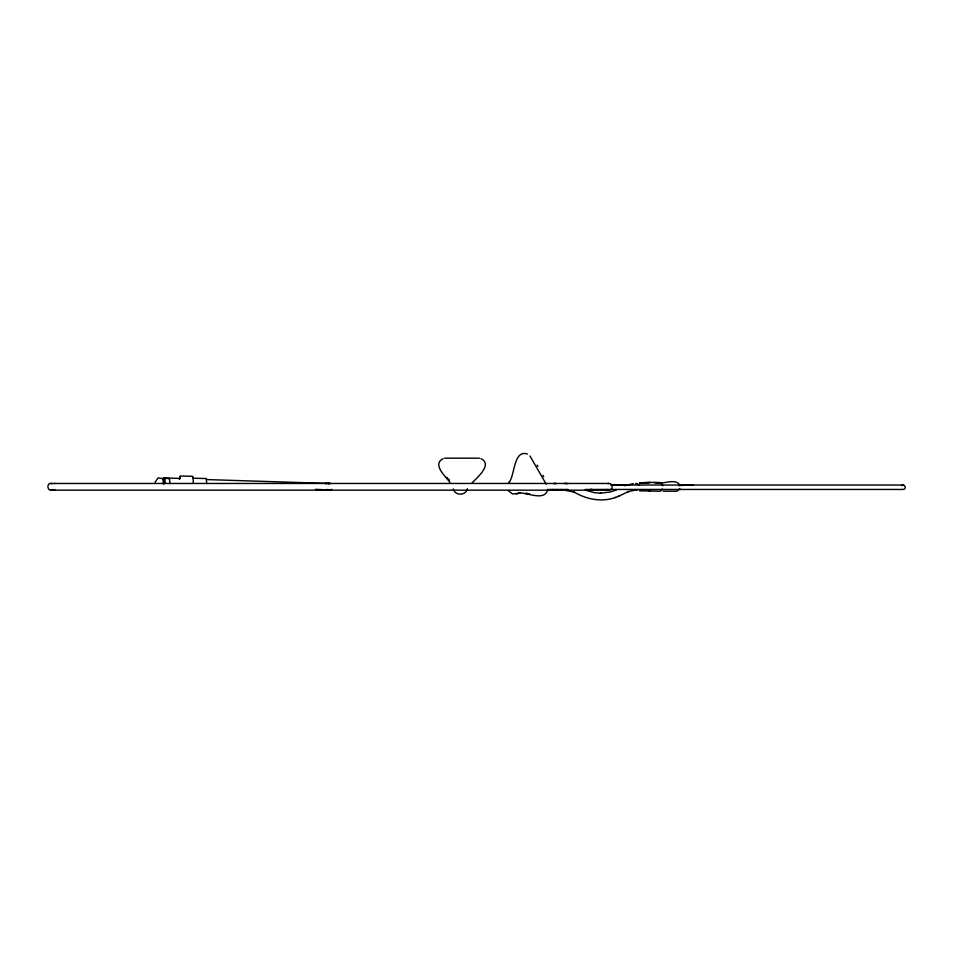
<?xml version="1.0" encoding="UTF-8"?>
<svg xmlns="http://www.w3.org/2000/svg" width="953" height="953" viewBox="0 0 953 953"><rect width="100%" height="100%" fill="white"/><g stroke="black" fill="none" stroke-linecap="round" stroke-linejoin="round"><path stroke-width="1.43" d="M206.753 483.552L206.277 479.562L330.882 483.516M547.82 489.258C544.89 502.04 527.164 492.117 518.682 493.023L520.421 493.142L512.607 493.999L508.247 490.652M163.976 483.481L163.678 478.358L163.225 478.93M164.214 483.481L163.916 478.358L163.475 478.942M165.179 483.505L164.893 478.382L164.44 478.954M169.837 483.624L169.539 478.501L164.738 478.335M163.344 483.981L163.034 478.716L158.186 477.882L155.089 482.23M179.319 479.097L180.129 476.012L192.661 476.309L193.352 477.81M169.098 479.073L169.396 478.442M179.486 478.227L179.891 477.382M179.903 477.656L179.533 479.097L179.891 478.394L170.373 478.168M453.366 488.984C454.891 495.894 465.719 495.894 467.244 488.984M679.608 489.02L676.833 491.212L663.133 491.212M466.529 490.724L467.482 489.294M509.39 481.98L508.247 483.469C515.192 477.143 512.94 449.054 527.486 454.045M472.009 483.016C476.619 477.977 493.07 464.587 481.027 458.667M678.846 485.673L680.418 485.029L681.979 485.673M690.365 485.446L691.938 484.803L693.51 485.446M901.538 485.673C904.552 482.837 907.268 489.33 903.122 489.449L585.237 489.449M330.62 489.866L331.751 489.294M53.142 489.461C47.316 493.451 45.53 481.515 52.284 483.671M556.707 489.52L555.075 490.164M618.461 496.334L628.551 491.498L627.956 491.724L634.245 490.295M443.085 458.667C431.888 464.492 445.599 476.417 449.911 482.278M516.335 493.999L518.063 493.285M624.846 485.744L633.269 483.612M565.081 490.164L564.414 490.152L574.516 492.177L573.944 491.951C586.321 499.396 601.772 502.505 615.65 497.395M616.531 489.902L610.206 491.998L600.354 493.189L600.974 493.189L594.362 492.665L585.833 490.295M615.066 497.609L619.033 496.12M328.297 483.552L329.655 483.421L325.402 483.469L326.248 483.457M330.143 489.997L328.892 490.128M330.989 489.747L325.509 490.164L326.355 490.152M553.443 483.671L554.301 483.457M607.68 483.671L608.538 483.457L50.533 483.469M591.873 489.377L590.729 489.377M680.99 489.377L679.846 489.377M650.434 482.432L640.285 482.79L649.612 482.575A4.372 3.204 -90 0 1 650.434 482.432L659.559 482.468A4.372 3.204 -90 0 1 662.657 485.708M639.499 482.79L649.612 482.575M54.345 483.469L55.203 483.457M54.44 490.164L55.31 490.152M639.57 483.469L640.213 483.469M444.598 458.179L479.526 458.179M654.008 482.432C660.536 485.887 676.487 476.762 679.918 485.708M611.123 484.803L627.801 484.803M679.036 484.803L691.938 484.803M610.921 485.029L903.122 485.029M548.714 489.449L567.869 489.449M50.64 490.164L609.312 490.164C613.887 489.735 612.6 482.48 608.205 483.457M639.523 490.843L659.559 491.212A4.372 3.204 -90 0 0 662.335 489.02M554.563 483.457L555.706 483.469M608.085 490.152L608.991 490.164M554.729 490.152L555.599 490.164M554.455 490.152L555.337 490.164M565.2 483.469L564.533 483.457L568.036 483.612M565.963 483.493L566.606 483.505M192.637 478.215L206.277 478.537M164.738 478.037L169.396 478.144M315.431 489.342L329.261 490.009L327.629 489.365M555.182 483.469L556.028 483.707M554.193 490.152L552.585 489.461M608.431 490.152L606.823 489.461M537.147 465.135L537.933 466.386M529.939 455.939L546.224 484.16M543.043 475.344L543.698 476.655M650.434 491.176A4.372 3.204 -90 0 1 648.838 490.581M635.508 483.707A3.383 2.478 -90 0 1 638.748 485.518M637.974 489.497A3.383 2.478 -90 0 1 634.96 489.508M192.982 478.632A4.408 0.703 -88.6 0 1 193.256 483.409M163.201 478.68A3.931 0.631 -88.6 0 1 163.964 478.93A3.931 0.631 -88.6 0 1 164.011 483.612M526.64 493.475L525.806 493.309L529.761 494.19L526.64 493.475M448.66 479.8L446.492 477.453L449.232 480.443L448.66 479.8"/></g></svg>
